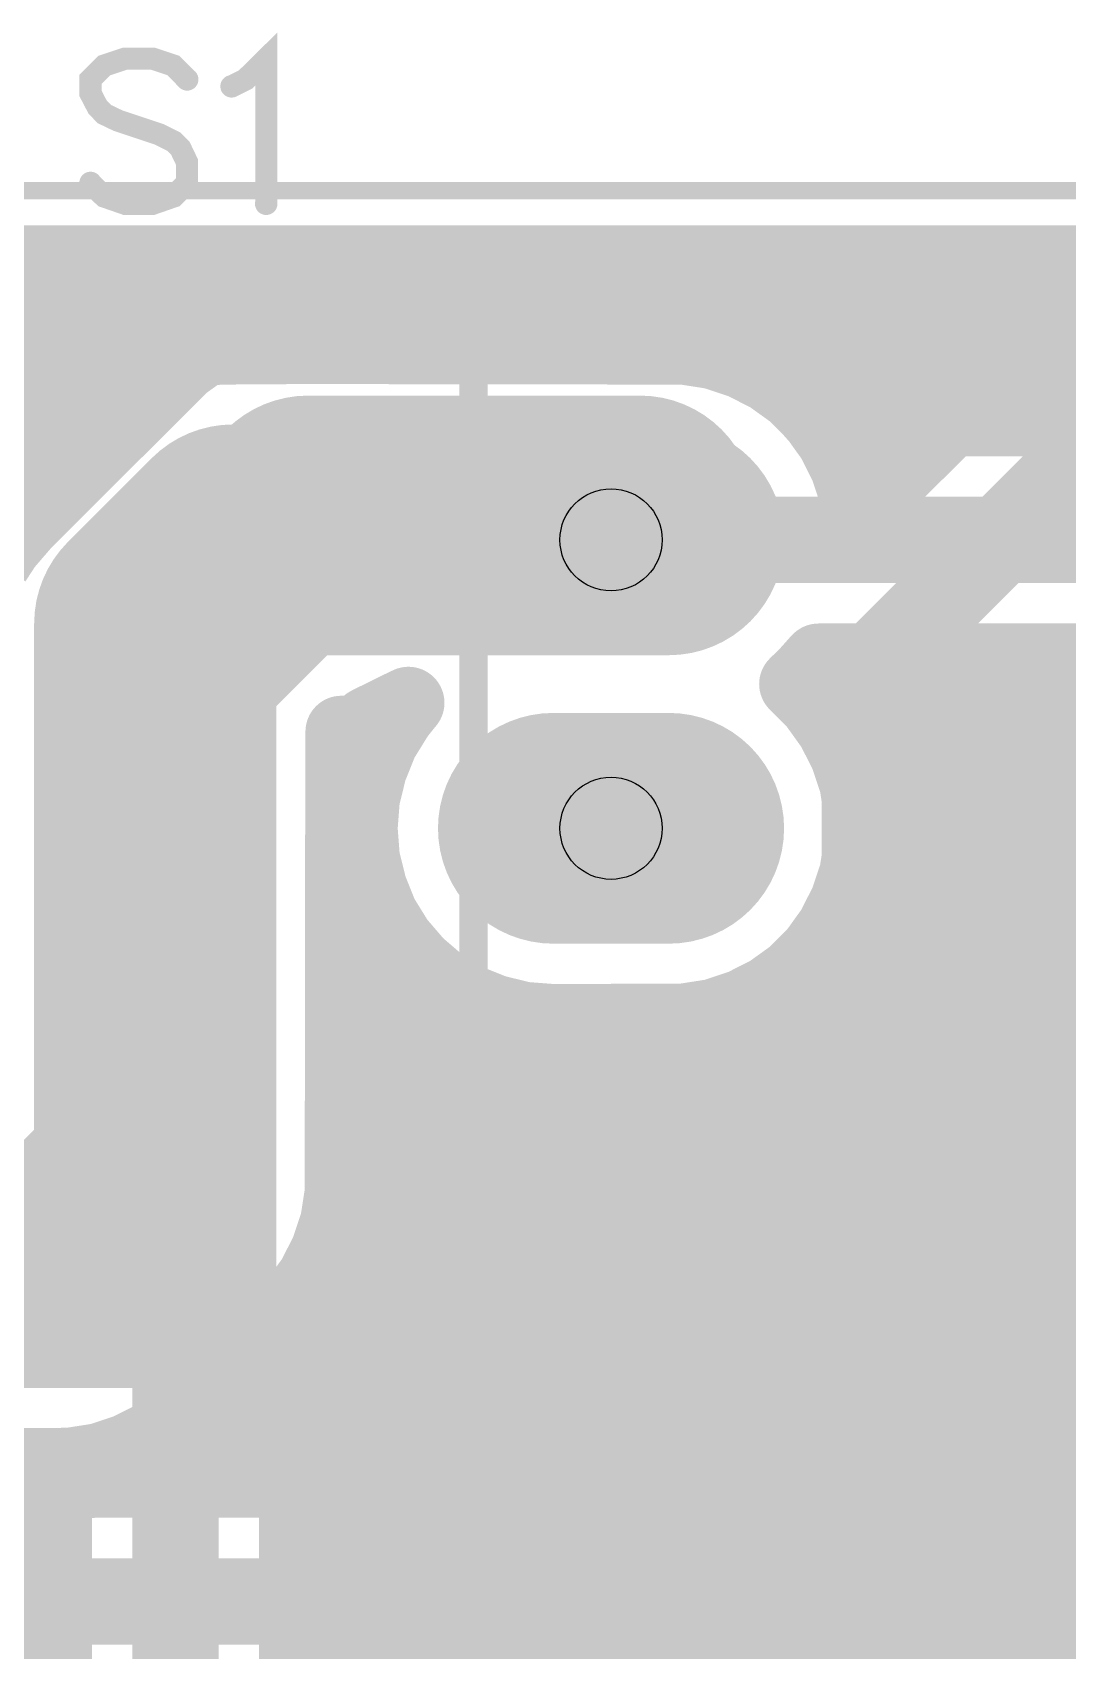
# Model space of a CAD drawing. Extents: x -0.06 to 2.31, y -0.06 to 2.06.
# Drawn here: x 0.378 to 0.737, y 1.502 to 2.063 of the extents above; entities that cross this region are included whole.
import ezdxf

# ---------------------------------------------------------------- set-up
doc = ezdxf.new("R2010")
doc.units = 0
for name, color, linetype in [('Board_Outline', 13, 'CONTINUOUS'), ('Bottom', 6, 'CONTINUOUS'), ('Drill_Bottom', 8, 'CONTINUOUS'), ('Drill_Top', 7, 'CONTINUOUS'), ('Top', 5, 'CONTINUOUS'), ('Top_Silk', 2, 'CONTINUOUS')]:
    doc.layers.add(name, color=color, linetype=linetype)

msp = doc.modelspace()

# ---------------------------------------------------------------- linework, layer by layer
at = {"layer": 'Board_Outline', "linetype": 'CONTINUOUS', "const_width": 0.006}
msp.add_lwpolyline([(0, 1.838), (0.086, 1.838), (0.086, 2.008), (2.004, 2.008), (2.004, 1.844), (2.253, 1.844), (2.25, 0.601), (2.253, 0.25), (2, 0.25), (2, 0), (0.426, 0), (0.43, 0.908), (0, 0.908), (0, 1.838)], dxfattribs=at)
at = {"layer": 'Bottom', "linetype": 'CONTINUOUS'}
for points, const_width in [([(1.981, 1.9835), (0.106, 1.9835)], 0.025), ([(0.739, 1.9706), (0.7443, 1.9744)], 0.025), ([(0.7443, 1.9744), (0.7501, 1.9773)], 0.025), ([(0.6648, 1.8965), (0.739, 1.9706)], 0.025), ([(0.1084, 1.9586), (0.7245, 1.9586)], 0.025), ([(0.4226, 1.9484), (0.4325, 1.9517)], 0.025), ([(0.4325, 1.9517), (0.4428, 1.9533)], 0.025), ([(0.4428, 1.9533), (0.473, 1.9535)], 0.025), ([(0.473, 1.9535), (0.6042, 1.9533)], 0.025), ([(0.6042, 1.9533), (0.6145, 1.9517)], 0.025), ([(0.6145, 1.9517), (0.6244, 1.9484)], 0.025), ([(0.4133, 1.9437), (0.4226, 1.9484)], 0.025), ([(0.6244, 1.9484), (0.6337, 1.9437)], 0.025), ([(0.4048, 1.9376), (0.4133, 1.9437)], 0.025), ([(0.6337, 1.9437), (0.6422, 1.9376)], 0.025), ([(0.667, 1.84), (0.766, 1.939)], 0.03), ([(0.372, 1.905), (0.4048, 1.9376)], 0.025), ([(0.6422, 1.9376), (0.6496, 1.9302)], 0.025), ([(0.368, 1.9338), (0.3983, 1.9338)], 0.025), ([(0.6488, 1.9338), (0.6996, 1.9338)], 0.025), ([(0.6496, 1.9302), (0.6557, 1.9217)], 0.025), ([(0.6557, 1.9217), (0.6604, 1.9124)], 0.025), ([(0.419, 1.858), (0.448, 1.887)], 0.08), ([(0.448, 1.887), (0.579, 1.887)], 0.08), ([(0.6604, 1.9124), (0.6637, 1.9025)], 0.025), ([(0.6643, 1.9089), (0.6747, 1.9089)], 0.025), ([(0.3655, 1.8975), (0.372, 1.905)], 0.025), ([(0.6637, 1.9025), (0.6648, 1.8965)], 0.025), ([(0.419, 1.666), (0.419, 1.858)], 0.08), ([(0.801, 1.881), (0.711, 1.791)], 0.03), ([(0.667, 1.598), (0.667, 1.84)], 0.03), ([(0.4855, 1.8205), (0.4853, 1.6608)], 0.025), ([(0.5016, 1.8205), (0.4855, 1.8205)], 0.025), ([(0.4958, 1.8075), (0.4997, 1.8172)], 0.025), ([(0.4997, 1.8172), (0.5016, 1.8205)], 0.025), ([(0.4933, 1.7974), (0.4958, 1.8075)], 0.025), ([(0.4925, 1.787), (0.4933, 1.7974)], 0.025), ([(0.711, 1.791), (0.711, 0.754)], 0.03), ([(0.4933, 1.7766), (0.4925, 1.787)], 0.025), ([(0.4958, 1.7665), (0.4933, 1.7766)], 0.025), ([(0.4997, 1.7568), (0.4958, 1.7665)], 0.025), ([(0.488, 1.7597), (0.4958, 1.7597)], 0.025), ([(0.5052, 1.7479), (0.4997, 1.7568)], 0.025), ([(0.512, 1.74), (0.5052, 1.7479)], 0.025), ([(0.5199, 1.7332), (0.512, 1.74)], 0.025), ([(0.488, 1.7348), (0.5153, 1.7348)], 0.025), ([(0.5288, 1.7277), (0.5199, 1.7332)], 0.025), ([(0.5385, 1.7238), (0.5288, 1.7277)], 0.025), ([(0.5486, 1.7213), (0.5385, 1.7238)], 0.025), ([(0.559, 1.7205), (0.5486, 1.7213)], 0.025), ([(0.6145, 1.7223), (0.6042, 1.7207)], 0.025), ([(0.6255, 1.726), (0.6145, 1.7223)], 0.025), ([(0.6255, 1.6152), (0.6255, 1.726)], 0.025), ([(0.6042, 1.7207), (0.559, 1.7205)], 0.025), ([(0.488, 1.7099), (0.623, 1.7099)], 0.025), ([(0.386, 1.633), (0.419, 1.666)], 0.08), ([(0.488, 1.6851), (0.623, 1.6851)], 0.025), ([(0.209, 1.633), (0.386, 1.633)], 0.08), ([(0.4853, 1.6608), (0.4837, 1.6505)], 0.025), ([(0.4877, 1.6602), (0.623, 1.6602)], 0.025), ([(0.4837, 1.6505), (0.4804, 1.6406)], 0.025), ([(0.4804, 1.6406), (0.4757, 1.6313)], 0.025), ([(0.4757, 1.6313), (0.4696, 1.6228)], 0.025), ([(0.4805, 1.6353), (0.623, 1.6353)], 0.025), ([(0.4696, 1.6228), (0.4483, 1.6013)], 0.025), ([(0.5708, 1.5605), (0.6255, 1.6152)], 0.025), ([(0.46, 1.6105), (0.6183, 1.6105)], 0.025), ([(0.4483, 1.6013), (0.4292, 1.5824)], 0.025), ([(0.588, 1.519), (0.667, 1.598)], 0.03), ([(0.4292, 1.5824), (0.4207, 1.5763)], 0.025), ([(0.4351, 1.5856), (0.5934, 1.5856)], 0.025), ([(0.4207, 1.5763), (0.4114, 1.5716)], 0.025), ([(0.4114, 1.5716), (0.4015, 1.5683)], 0.025), ([(0.3912, 1.5667), (0.361, 1.5665)], 0.025), ([(0.4015, 1.5683), (0.3912, 1.5667)], 0.025), ([(0.2526, 1.5607), (0.5686, 1.5607)], 0.025), ([(0.3447, 1.5604), (0.4105, 1.5605)], 0.025), ([(0.4105, 1.5605), (0.5708, 1.5605)], 0.025), ([(0.6695, 1.5418), (0.615, 1.4874)], 0.025), ([(0.6695, 1.1206), (0.6695, 1.5418)], 0.025), ([(0.348, 1.519), (0.588, 1.519)], 0.03), ([(0.6411, 1.511), (0.667, 1.511)], 0.025)]:
    msp.add_lwpolyline(points, dxfattribs=dict(at, const_width=const_width))
for points, const_width in [([(0.7381, 1.9744, 1), (0.7506, 1.9744, 1), (0.7381, 1.9744, 1)], 0.0125), ([(0.7381, 1.9744, 1), (0.7506, 1.9744, 1), (0.7381, 1.9744, 1)], 0.0125), ([(0.7328, 1.9706, 1), (0.7453, 1.9706, 1), (0.7328, 1.9706, 1)], 0.0125), ([(0.7328, 1.9706, 1), (0.7453, 1.9706, 1), (0.7328, 1.9706, 1)], 0.0125), ([(0.4262, 1.9517, 1), (0.4387, 1.9517, 1), (0.4262, 1.9517, 1)], 0.0125), ([(0.4262, 1.9517, 1), (0.4387, 1.9517, 1), (0.4262, 1.9517, 1)], 0.0125), ([(0.4365, 1.9533, 1), (0.449, 1.9533, 1), (0.4365, 1.9533, 1)], 0.0125), ([(0.4365, 1.9533, 1), (0.449, 1.9533, 1), (0.4365, 1.9533, 1)], 0.0125), ([(0.4668, 1.9535, 1), (0.4793, 1.9535, 1), (0.4668, 1.9535, 1)], 0.0125), ([(0.4668, 1.9535, 1), (0.4793, 1.9535, 1), (0.4668, 1.9535, 1)], 0.0125), ([(0.598, 1.9533, 1), (0.6105, 1.9533, 1), (0.598, 1.9533, 1)], 0.0125), ([(0.598, 1.9533, 1), (0.6105, 1.9533, 1), (0.598, 1.9533, 1)], 0.0125), ([(0.6083, 1.9517, 1), (0.6208, 1.9517, 1), (0.6083, 1.9517, 1)], 0.0125), ([(0.6083, 1.9517, 1), (0.6208, 1.9517, 1), (0.6083, 1.9517, 1)], 0.0125), ([(0.4163, 1.9484, 1), (0.4288, 1.9484, 1), (0.4163, 1.9484, 1)], 0.0125), ([(0.4163, 1.9484, 1), (0.4288, 1.9484, 1), (0.4163, 1.9484, 1)], 0.0125), ([(0.6182, 1.9484, 1), (0.6307, 1.9484, 1), (0.6182, 1.9484, 1)], 0.0125), ([(0.6182, 1.9484, 1), (0.6307, 1.9484, 1), (0.6182, 1.9484, 1)], 0.0125), ([(0.407, 1.9437, 1), (0.4195, 1.9437, 1), (0.407, 1.9437, 1)], 0.0125), ([(0.407, 1.9437, 1), (0.4195, 1.9437, 1), (0.407, 1.9437, 1)], 0.0125), ([(0.6275, 1.9437, 1), (0.64, 1.9437, 1), (0.6275, 1.9437, 1)], 0.0125), ([(0.6275, 1.9437, 1), (0.64, 1.9437, 1), (0.6275, 1.9437, 1)], 0.0125), ([(0.3986, 1.9376, 1), (0.4111, 1.9376, 1), (0.3986, 1.9376, 1)], 0.0125), ([(0.3986, 1.9376, 1), (0.4111, 1.9376, 1), (0.3986, 1.9376, 1)], 0.0125), ([(0.6359, 1.9376, 1), (0.6484, 1.9376, 1), (0.6359, 1.9376, 1)], 0.0125), ([(0.6359, 1.9376, 1), (0.6484, 1.9376, 1), (0.6359, 1.9376, 1)], 0.0125), ([(0.6433, 1.9302, 1), (0.6558, 1.9302, 1), (0.6433, 1.9302, 1)], 0.0125), ([(0.6433, 1.9302, 1), (0.6558, 1.9302, 1), (0.6433, 1.9302, 1)], 0.0125), ([(0.6495, 1.9217, 1), (0.662, 1.9217, 1), (0.6495, 1.9217, 1)], 0.0125), ([(0.6495, 1.9217, 1), (0.662, 1.9217, 1), (0.6495, 1.9217, 1)], 0.0125), ([(0.428, 1.887, 1), (0.468, 1.887, 1), (0.428, 1.887, 1)], 0.04), ([(0.428, 1.887, 1), (0.468, 1.887, 1), (0.428, 1.887, 1)], 0.04), ([(0.579, 1.887, 1), (0.539, 1.887, 1), (0.579, 1.887, 1)], 0.04), ([(0.559, 1.887, 1), (0.599, 1.887, 1), (0.559, 1.887, 1)], 0.04), ([(0.619, 1.887, 1), (0.579, 1.887, 1), (0.619, 1.887, 1)], 0.04), ([(0.6542, 1.9124, 1), (0.6667, 1.9124, 1), (0.6542, 1.9124, 1)], 0.0125), ([(0.6542, 1.9124, 1), (0.6667, 1.9124, 1), (0.6542, 1.9124, 1)], 0.0125), ([(0.3657, 1.905, 1), (0.3782, 1.905, 1), (0.3657, 1.905, 1)], 0.0125), ([(0.3657, 1.905, 1), (0.3782, 1.905, 1), (0.3657, 1.905, 1)], 0.0125), ([(0.6574, 1.9025, 1), (0.6699, 1.9025, 1), (0.6574, 1.9025, 1)], 0.0125), ([(0.6574, 1.9025, 1), (0.6699, 1.9025, 1), (0.6574, 1.9025, 1)], 0.0125), ([(0.6585, 1.8965, 1), (0.671, 1.8965, 1), (0.6585, 1.8965, 1)], 0.0125), ([(0.6585, 1.8965, 1), (0.671, 1.8965, 1), (0.6585, 1.8965, 1)], 0.0125), ([(0.399, 1.858, 1), (0.439, 1.858, 1), (0.399, 1.858, 1)], 0.04), ([(0.399, 1.858, 1), (0.439, 1.858, 1), (0.399, 1.858, 1)], 0.04), ([(0.6595, 1.84, 1), (0.6745, 1.84, 1), (0.6595, 1.84, 1)], 0.015), ([(0.6595, 1.84, 1), (0.6745, 1.84, 1), (0.6595, 1.84, 1)], 0.015), ([(0.4793, 1.8205, 1), (0.4917, 1.8205, 1), (0.4793, 1.8205, 1)], 0.0125), ([(0.4793, 1.8205, 1), (0.4917, 1.8205, 1), (0.4793, 1.8205, 1)], 0.0125), ([(0.4935, 1.8172, 1), (0.506, 1.8172, 1), (0.4935, 1.8172, 1)], 0.0125), ([(0.4935, 1.8172, 1), (0.506, 1.8172, 1), (0.4935, 1.8172, 1)], 0.0125), ([(0.4954, 1.8205, 1), (0.5079, 1.8205, 1), (0.4954, 1.8205, 1)], 0.0125), ([(0.4954, 1.8205, 1), (0.5079, 1.8205, 1), (0.4954, 1.8205, 1)], 0.0125), ([(0.579, 1.787, 1), (0.539, 1.787, 1), (0.579, 1.787, 1)], 0.04), ([(0.619, 1.787, 1), (0.579, 1.787, 1), (0.619, 1.787, 1)], 0.04), ([(0.4895, 1.8075, 1), (0.502, 1.8075, 1), (0.4895, 1.8075, 1)], 0.0125), ([(0.4895, 1.8075, 1), (0.502, 1.8075, 1), (0.4895, 1.8075, 1)], 0.0125), ([(0.4871, 1.7974, 1), (0.4996, 1.7974, 1), (0.4871, 1.7974, 1)], 0.0125), ([(0.4871, 1.7974, 1), (0.4996, 1.7974, 1), (0.4871, 1.7974, 1)], 0.0125), ([(0.7035, 1.791, 1), (0.7185, 1.791, 1), (0.7035, 1.791, 1)], 0.015), ([(0.7035, 1.791, 1), (0.7185, 1.791, 1), (0.7035, 1.791, 1)], 0.015), ([(0.4863, 1.787, 1), (0.4988, 1.787, 1), (0.4863, 1.787, 1)], 0.0125), ([(0.4863, 1.787, 1), (0.4988, 1.787, 1), (0.4863, 1.787, 1)], 0.0125), ([(0.4871, 1.7766, 1), (0.4996, 1.7766, 1), (0.4871, 1.7766, 1)], 0.0125), ([(0.4871, 1.7766, 1), (0.4996, 1.7766, 1), (0.4871, 1.7766, 1)], 0.0125), ([(0.4895, 1.7665, 1), (0.502, 1.7665, 1), (0.4895, 1.7665, 1)], 0.0125), ([(0.4895, 1.7665, 1), (0.502, 1.7665, 1), (0.4895, 1.7665, 1)], 0.0125), ([(0.4935, 1.7568, 1), (0.506, 1.7568, 1), (0.4935, 1.7568, 1)], 0.0125), ([(0.4935, 1.7568, 1), (0.506, 1.7568, 1), (0.4935, 1.7568, 1)], 0.0125), ([(0.499, 1.7479, 1), (0.5115, 1.7479, 1), (0.499, 1.7479, 1)], 0.0125), ([(0.499, 1.7479, 1), (0.5115, 1.7479, 1), (0.499, 1.7479, 1)], 0.0125), ([(0.5057, 1.74, 1), (0.5182, 1.74, 1), (0.5057, 1.74, 1)], 0.0125), ([(0.5057, 1.74, 1), (0.5182, 1.74, 1), (0.5057, 1.74, 1)], 0.0125), ([(0.5137, 1.7332, 1), (0.5262, 1.7332, 1), (0.5137, 1.7332, 1)], 0.0125), ([(0.5137, 1.7332, 1), (0.5262, 1.7332, 1), (0.5137, 1.7332, 1)], 0.0125), ([(0.5226, 1.7277, 1), (0.5351, 1.7277, 1), (0.5226, 1.7277, 1)], 0.0125), ([(0.5226, 1.7277, 1), (0.5351, 1.7277, 1), (0.5226, 1.7277, 1)], 0.0125), ([(0.5322, 1.7238, 1), (0.5447, 1.7238, 1), (0.5322, 1.7238, 1)], 0.0125), ([(0.5322, 1.7238, 1), (0.5447, 1.7238, 1), (0.5322, 1.7238, 1)], 0.0125), ([(0.5423, 1.7213, 1), (0.5548, 1.7213, 1), (0.5423, 1.7213, 1)], 0.0125), ([(0.5423, 1.7213, 1), (0.5548, 1.7213, 1), (0.5423, 1.7213, 1)], 0.0125), ([(0.6083, 1.7223, 1), (0.6208, 1.7223, 1), (0.6083, 1.7223, 1)], 0.0125), ([(0.6083, 1.7223, 1), (0.6208, 1.7223, 1), (0.6083, 1.7223, 1)], 0.0125), ([(0.6193, 1.726, 1), (0.6318, 1.726, 1), (0.6193, 1.726, 1)], 0.0125), ([(0.6193, 1.726, 1), (0.6318, 1.726, 1), (0.6193, 1.726, 1)], 0.0125), ([(0.5527, 1.7205, 1), (0.5652, 1.7205, 1), (0.5527, 1.7205, 1)], 0.0125), ([(0.5527, 1.7205, 1), (0.5652, 1.7205, 1), (0.5527, 1.7205, 1)], 0.0125), ([(0.598, 1.7207, 1), (0.6105, 1.7207, 1), (0.598, 1.7207, 1)], 0.0125), ([(0.598, 1.7207, 1), (0.6105, 1.7207, 1), (0.598, 1.7207, 1)], 0.0125), ([(0.399, 1.666, 1), (0.439, 1.666, 1), (0.399, 1.666, 1)], 0.04), ([(0.399, 1.666, 1), (0.439, 1.666, 1), (0.399, 1.666, 1)], 0.04), ([(0.366, 1.633, 1), (0.406, 1.633, 1), (0.366, 1.633, 1)], 0.04), ([(0.366, 1.633, 1), (0.406, 1.633, 1), (0.366, 1.633, 1)], 0.04), ([(0.479, 1.6608, 1), (0.4915, 1.6608, 1), (0.479, 1.6608, 1)], 0.0125), ([(0.479, 1.6608, 1), (0.4915, 1.6608, 1), (0.479, 1.6608, 1)], 0.0125), ([(0.4774, 1.6505, 1), (0.4899, 1.6505, 1), (0.4774, 1.6505, 1)], 0.0125), ([(0.4774, 1.6505, 1), (0.4899, 1.6505, 1), (0.4774, 1.6505, 1)], 0.0125), ([(0.4742, 1.6406, 1), (0.4867, 1.6406, 1), (0.4742, 1.6406, 1)], 0.0125), ([(0.4742, 1.6406, 1), (0.4867, 1.6406, 1), (0.4742, 1.6406, 1)], 0.0125), ([(0.4695, 1.6313, 1), (0.482, 1.6313, 1), (0.4695, 1.6313, 1)], 0.0125), ([(0.4695, 1.6313, 1), (0.482, 1.6313, 1), (0.4695, 1.6313, 1)], 0.0125), ([(0.4633, 1.6228, 1), (0.4758, 1.6228, 1), (0.4633, 1.6228, 1)], 0.0125), ([(0.4633, 1.6228, 1), (0.4758, 1.6228, 1), (0.4633, 1.6228, 1)], 0.0125), ([(0.6193, 1.6152, 1), (0.6318, 1.6152, 1), (0.6193, 1.6152, 1)], 0.0125), ([(0.6193, 1.6152, 1), (0.6318, 1.6152, 1), (0.6193, 1.6152, 1)], 0.0125), ([(0.4421, 1.6013, 1), (0.4546, 1.6013, 1), (0.4421, 1.6013, 1)], 0.0125), ([(0.4421, 1.6013, 1), (0.4546, 1.6013, 1), (0.4421, 1.6013, 1)], 0.0125), ([(0.6595, 1.598, 1), (0.6745, 1.598, 1), (0.6595, 1.598, 1)], 0.015), ([(0.6595, 1.598, 1), (0.6745, 1.598, 1), (0.6595, 1.598, 1)], 0.015), ([(0.4229, 1.5824, 1), (0.4354, 1.5824, 1), (0.4229, 1.5824, 1)], 0.0125), ([(0.4229, 1.5824, 1), (0.4354, 1.5824, 1), (0.4229, 1.5824, 1)], 0.0125), ([(0.4145, 1.5763, 1), (0.427, 1.5763, 1), (0.4145, 1.5763, 1)], 0.0125), ([(0.4145, 1.5763, 1), (0.427, 1.5763, 1), (0.4145, 1.5763, 1)], 0.0125), ([(0.4052, 1.5716, 1), (0.4177, 1.5716, 1), (0.4052, 1.5716, 1)], 0.0125), ([(0.4052, 1.5716, 1), (0.4177, 1.5716, 1), (0.4052, 1.5716, 1)], 0.0125), ([(0.385, 1.5667, 1), (0.3975, 1.5667, 1), (0.385, 1.5667, 1)], 0.0125), ([(0.385, 1.5667, 1), (0.3975, 1.5667, 1), (0.385, 1.5667, 1)], 0.0125), ([(0.3953, 1.5683, 1), (0.4078, 1.5683, 1), (0.3953, 1.5683, 1)], 0.0125), ([(0.3953, 1.5683, 1), (0.4078, 1.5683, 1), (0.3953, 1.5683, 1)], 0.0125), ([(0.4043, 1.5605, 1), (0.4168, 1.5605, 1), (0.4043, 1.5605, 1)], 0.0125), ([(0.4043, 1.5605, 1), (0.4168, 1.5605, 1), (0.4043, 1.5605, 1)], 0.0125), ([(0.5646, 1.5605, 1), (0.5771, 1.5605, 1), (0.5646, 1.5605, 1)], 0.0125), ([(0.5646, 1.5605, 1), (0.5771, 1.5605, 1), (0.5646, 1.5605, 1)], 0.0125), ([(0.6632, 1.5418, 1), (0.6757, 1.5418, 1), (0.6632, 1.5418, 1)], 0.0125), ([(0.6632, 1.5418, 1), (0.6757, 1.5418, 1), (0.6632, 1.5418, 1)], 0.0125), ([(0.5805, 1.519, 1), (0.5955, 1.519, 1), (0.5805, 1.519, 1)], 0.015), ([(0.5805, 1.519, 1), (0.5955, 1.519, 1), (0.5805, 1.519, 1)], 0.015)]:
    msp.add_lwpolyline(points, format="xyb", dxfattribs=dict(at, const_width=const_width))
at = {"layer": 'Bottom'}
for points in [[(0.559, 1.927), (0.599, 1.927), (0.559, 1.847), (0.599, 1.847)], [(0.559, 1.827), (0.599, 1.827), (0.559, 1.747), (0.599, 1.747)]]:
    msp.add_solid(points, dxfattribs=at)
at = {"layer": 'Drill_Bottom'}
for centre in [(0.579, 1.887), (0.579, 1.787)]:
    msp.add_circle(centre, 0.0177, dxfattribs=at)
at = {"layer": 'Drill_Top'}
for centre in [(0.579, 1.887), (0.579, 1.787)]:
    msp.add_circle(centre, 0.0177, dxfattribs=at)
at = {"layer": 'Top', "linetype": 'CONTINUOUS'}
for points, const_width in [([(1.981, 1.9835), (0.1064, 1.9834)], 0.025), ([(0.4585, 1.9617), (0.4688, 1.9633)], 0.025), ([(0.4688, 1.9633), (0.499, 1.9635)], 0.025), ([(0.499, 1.9635), (0.5942, 1.9633)], 0.025), ([(0.5942, 1.9633), (0.6045, 1.9617)], 0.025), ([(0.1088, 1.9586), (0.4465, 1.9586)], 0.025), ([(0.4393, 1.9537), (0.4486, 1.9584)], 0.025), ([(0.4486, 1.9584), (0.4585, 1.9617)], 0.025), ([(0.6045, 1.9617), (0.6144, 1.9584)], 0.025), ([(0.6144, 1.9584), (0.6237, 1.9537)], 0.025), ([(0.6164, 1.9586), (1.9786, 1.9586)], 0.025), ([(0.4308, 1.9476), (0.4393, 1.9537)], 0.025), ([(0.6237, 1.9537), (0.6322, 1.9476)], 0.025), ([(0.376, 1.893), (0.4308, 1.9476)], 0.025), ([(0.6322, 1.9476), (0.6396, 1.9402)], 0.025), ([(0.6396, 1.9402), (0.646, 1.934)], 0.025), ([(0.368, 1.9338), (0.4142, 1.9338)], 0.025), ([(0.646, 1.934), (0.6509, 1.9285)], 0.025), ([(0.6488, 1.9338), (1.9787, 1.9338)], 0.025), ([(0.6509, 1.9285), (0.8153, 1.9284)], 0.025), ([(0.423, 1.846), (0.474, 1.897)], 0.08), ([(0.474, 1.897), (0.589, 1.897)], 0.08), ([(0.589, 1.897), (0.579, 1.887)], 0.08), ([(0.368, 1.9089), (0.3894, 1.9089)], 0.025), ([(0.3692, 1.8851), (0.376, 1.893)], 0.025), ([(0.579, 1.887), (0.812, 1.887)], 0.03), ([(0.3655, 1.8794), (0.3692, 1.8851)], 0.025), ([(0.423, 1.633), (0.423, 1.846)], 0.08), ([(0.6509, 1.8455), (0.646, 1.84)], 0.025), ([(0.7935, 1.8455), (0.6509, 1.8455)], 0.025), ([(0.646, 1.84), (0.6428, 1.837)], 0.025), ([(0.6428, 1.837), (0.6496, 1.8302)], 0.025), ([(0.6483, 1.8343), (0.7809, 1.8343)], 0.025), ([(0.5087, 1.8305), (0.4945, 1.8235)], 0.025), ([(0.5052, 1.8261), (0.5087, 1.8305)], 0.025), ([(0.6496, 1.8302), (0.6557, 1.8217)], 0.025), ([(0.4945, 1.8235), (0.4895, 1.8185)], 0.025), ([(0.4997, 1.8172), (0.5052, 1.8261)], 0.025), ([(0.4895, 1.8185), (0.4893, 1.6278)], 0.025), ([(0.4958, 1.8075), (0.4997, 1.8172)], 0.025), ([(0.6557, 1.8217), (0.6604, 1.8124)], 0.025), ([(0.6604, 1.8124), (0.6637, 1.8025)], 0.025), ([(0.4933, 1.7974), (0.4958, 1.8075)], 0.025), ([(0.6641, 1.8094), (0.7688, 1.8094)], 0.025), ([(0.6637, 1.8025), (0.6653, 1.7922)], 0.025), ([(0.4925, 1.787), (0.4933, 1.7974)], 0.025), ([(0.6653, 1.7922), (0.6653, 1.7818)], 0.025), ([(0.4933, 1.7766), (0.4925, 1.787)], 0.025), ([(0.6679, 1.7845), (0.7661, 1.7845)], 0.025), ([(0.6653, 1.7818), (0.6637, 1.7715)], 0.025), ([(0.4958, 1.7665), (0.4933, 1.7766)], 0.025), ([(0.6637, 1.7715), (0.6604, 1.7616)], 0.025), ([(0.4997, 1.7568), (0.4958, 1.7665)], 0.025), ([(0.6604, 1.7616), (0.6557, 1.7523)], 0.025), ([(0.5052, 1.7479), (0.4997, 1.7568)], 0.025), ([(0.6621, 1.7597), (0.7718, 1.7597)], 0.025), ([(0.6557, 1.7523), (0.6496, 1.7438)], 0.025), ([(0.512, 1.74), (0.5052, 1.7479)], 0.025), ([(0.6496, 1.7438), (0.6422, 1.7364)], 0.025), ([(0.5199, 1.7332), (0.512, 1.74)], 0.025), ([(0.492, 1.7348), (0.5153, 1.7348)], 0.025), ([(0.5288, 1.7277), (0.5199, 1.7332)], 0.025), ([(0.6422, 1.7364), (0.6337, 1.7303)], 0.025), ([(0.6427, 1.7348), (0.7885, 1.7348)], 0.025), ([(0.5385, 1.7238), (0.5288, 1.7277)], 0.025), ([(0.6337, 1.7303), (0.6244, 1.7256)], 0.025), ([(0.5486, 1.7213), (0.5385, 1.7238)], 0.025), ([(0.559, 1.7205), (0.5486, 1.7213)], 0.025), ([(0.6145, 1.7223), (0.6042, 1.7207)], 0.025), ([(0.6244, 1.7256), (0.6145, 1.7223)], 0.025), ([(0.6042, 1.7207), (0.559, 1.7205)], 0.025), ([(0.492, 1.7099), (0.7783, 1.7099)], 0.025), ([(0.492, 1.6851), (0.777, 1.6851)], 0.025), ([(0.209, 1.633), (0.423, 1.633)], 0.08), ([(0.492, 1.6602), (0.777, 1.6602)], 0.025), ([(0.209, 1.633), (0.428, 1.633)], 0.03), ([(0.428, 1.633), (0.428, 1.091)], 0.03), ([(0.492, 1.6353), (0.7806, 1.6353)], 0.025), ([(0.4893, 1.6278), (0.4877, 1.6175)], 0.025), ([(0.4877, 1.6175), (0.4844, 1.6076)], 0.025), ([(0.4881, 1.6105), (0.796, 1.6105)], 0.025), ([(0.4844, 1.6076), (0.4797, 1.5983)], 0.025), ([(0.4797, 1.5983), (0.4736, 1.5898)], 0.025), ([(0.4736, 1.5898), (0.4698, 1.5857)], 0.025), ([(0.4698, 1.5857), (0.4695, 1.5705)], 0.025), ([(0.4721, 1.5856), (1.705, 1.5856)], 0.025), ([(0.4695, 1.5705), (0.4695, 1.1081)], 0.025), ([(0.3865, 1.5665), (0.2565, 1.5665)], 0.025), ([(0.3865, 1.191), (0.3865, 1.5665)], 0.025), ([(0.2526, 1.5607), (0.384, 1.5607)], 0.025), ([(0.472, 1.5607), (1.2948, 1.5607)], 0.025), ([(0.0217, 1.5359), (0.384, 1.5359)], 0.025), ([(0.472, 1.5359), (1.2667, 1.5359)], 0.025), ([(0.0217, 1.511), (0.384, 1.511)], 0.025), ([(0.472, 1.511), (1.2573, 1.511)], 0.025)]:
    msp.add_lwpolyline(points, dxfattribs=dict(at, const_width=const_width))
for points, const_width in [([(0.4625, 1.9633, 1), (0.475, 1.9633, 1), (0.4625, 1.9633, 1)], 0.0125), ([(0.4625, 1.9633, 1), (0.475, 1.9633, 1), (0.4625, 1.9633, 1)], 0.0125), ([(0.4927, 1.9635, 1), (0.5052, 1.9635, 1), (0.4927, 1.9635, 1)], 0.0125), ([(0.4927, 1.9635, 1), (0.5052, 1.9635, 1), (0.4927, 1.9635, 1)], 0.0125), ([(0.588, 1.9633, 1), (0.6005, 1.9633, 1), (0.588, 1.9633, 1)], 0.0125), ([(0.588, 1.9633, 1), (0.6005, 1.9633, 1), (0.588, 1.9633, 1)], 0.0125), ([(0.4423, 1.9584, 1), (0.4548, 1.9584, 1), (0.4423, 1.9584, 1)], 0.0125), ([(0.4423, 1.9584, 1), (0.4548, 1.9584, 1), (0.4423, 1.9584, 1)], 0.0125), ([(0.4522, 1.9617, 1), (0.4647, 1.9617, 1), (0.4522, 1.9617, 1)], 0.0125), ([(0.4522, 1.9617, 1), (0.4647, 1.9617, 1), (0.4522, 1.9617, 1)], 0.0125), ([(0.5983, 1.9617, 1), (0.6108, 1.9617, 1), (0.5983, 1.9617, 1)], 0.0125), ([(0.5983, 1.9617, 1), (0.6108, 1.9617, 1), (0.5983, 1.9617, 1)], 0.0125), ([(0.6082, 1.9584, 1), (0.6207, 1.9584, 1), (0.6082, 1.9584, 1)], 0.0125), ([(0.6082, 1.9584, 1), (0.6207, 1.9584, 1), (0.6082, 1.9584, 1)], 0.0125), ([(0.433, 1.9537, 1), (0.4455, 1.9537, 1), (0.433, 1.9537, 1)], 0.0125), ([(0.433, 1.9537, 1), (0.4455, 1.9537, 1), (0.433, 1.9537, 1)], 0.0125), ([(0.6175, 1.9537, 1), (0.63, 1.9537, 1), (0.6175, 1.9537, 1)], 0.0125), ([(0.6175, 1.9537, 1), (0.63, 1.9537, 1), (0.6175, 1.9537, 1)], 0.0125), ([(0.4246, 1.9476, 1), (0.4371, 1.9476, 1), (0.4246, 1.9476, 1)], 0.0125), ([(0.4246, 1.9476, 1), (0.4371, 1.9476, 1), (0.4246, 1.9476, 1)], 0.0125), ([(0.6259, 1.9476, 1), (0.6384, 1.9476, 1), (0.6259, 1.9476, 1)], 0.0125), ([(0.6259, 1.9476, 1), (0.6384, 1.9476, 1), (0.6259, 1.9476, 1)], 0.0125), ([(0.6333, 1.9402, 1), (0.6458, 1.9402, 1), (0.6333, 1.9402, 1)], 0.0125), ([(0.6333, 1.9402, 1), (0.6458, 1.9402, 1), (0.6333, 1.9402, 1)], 0.0125), ([(0.6398, 1.934, 1), (0.6523, 1.934, 1), (0.6398, 1.934, 1)], 0.0125), ([(0.6398, 1.934, 1), (0.6523, 1.934, 1), (0.6398, 1.934, 1)], 0.0125), ([(0.6447, 1.9285, 1), (0.6572, 1.9285, 1), (0.6447, 1.9285, 1)], 0.0125), ([(0.6447, 1.9285, 1), (0.6572, 1.9285, 1), (0.6447, 1.9285, 1)], 0.0125), ([(0.454, 1.897, 1), (0.494, 1.897, 1), (0.454, 1.897, 1)], 0.04), ([(0.454, 1.897, 1), (0.494, 1.897, 1), (0.454, 1.897, 1)], 0.04), ([(0.569, 1.897, 1), (0.609, 1.897, 1), (0.569, 1.897, 1)], 0.04), ([(0.569, 1.897, 1), (0.609, 1.897, 1), (0.569, 1.897, 1)], 0.04), ([(0.579, 1.887, 1), (0.539, 1.887, 1), (0.579, 1.887, 1)], 0.04), ([(0.559, 1.887, 1), (0.599, 1.887, 1), (0.559, 1.887, 1)], 0.04), ([(0.619, 1.887, 1), (0.579, 1.887, 1), (0.619, 1.887, 1)], 0.04), ([(0.3697, 1.893, 1), (0.3822, 1.893, 1), (0.3697, 1.893, 1)], 0.0125), ([(0.3697, 1.893, 1), (0.3822, 1.893, 1), (0.3697, 1.893, 1)], 0.0125), ([(0.5715, 1.887, 1), (0.5865, 1.887, 1), (0.5715, 1.887, 1)], 0.015), ([(0.363, 1.8851, 1), (0.3755, 1.8851, 1), (0.363, 1.8851, 1)], 0.0125), ([(0.363, 1.8851, 1), (0.3755, 1.8851, 1), (0.363, 1.8851, 1)], 0.0125), ([(0.403, 1.846, 1), (0.443, 1.846, 1), (0.403, 1.846, 1)], 0.04), ([(0.403, 1.846, 1), (0.443, 1.846, 1), (0.403, 1.846, 1)], 0.04), ([(0.6447, 1.8455, 1), (0.6572, 1.8455, 1), (0.6447, 1.8455, 1)], 0.0125), ([(0.6447, 1.8455, 1), (0.6572, 1.8455, 1), (0.6447, 1.8455, 1)], 0.0125), ([(0.6398, 1.84, 1), (0.6523, 1.84, 1), (0.6398, 1.84, 1)], 0.0125), ([(0.6398, 1.84, 1), (0.6523, 1.84, 1), (0.6398, 1.84, 1)], 0.0125), ([(0.6366, 1.837, 1), (0.6491, 1.837, 1), (0.6366, 1.837, 1)], 0.0125), ([(0.6366, 1.837, 1), (0.6491, 1.837, 1), (0.6366, 1.837, 1)], 0.0125), ([(0.5025, 1.8305, 1), (0.515, 1.8305, 1), (0.5025, 1.8305, 1)], 0.0125), ([(0.5025, 1.8305, 1), (0.515, 1.8305, 1), (0.5025, 1.8305, 1)], 0.0125), ([(0.6433, 1.8302, 1), (0.6558, 1.8302, 1), (0.6433, 1.8302, 1)], 0.0125), ([(0.6433, 1.8302, 1), (0.6558, 1.8302, 1), (0.6433, 1.8302, 1)], 0.0125), ([(0.4883, 1.8235, 1), (0.5008, 1.8235, 1), (0.4883, 1.8235, 1)], 0.0125), ([(0.4883, 1.8235, 1), (0.5008, 1.8235, 1), (0.4883, 1.8235, 1)], 0.0125), ([(0.499, 1.8261, 1), (0.5115, 1.8261, 1), (0.499, 1.8261, 1)], 0.0125), ([(0.499, 1.8261, 1), (0.5115, 1.8261, 1), (0.499, 1.8261, 1)], 0.0125), ([(0.4832, 1.8185, 1), (0.4957, 1.8185, 1), (0.4832, 1.8185, 1)], 0.0125), ([(0.4832, 1.8185, 1), (0.4957, 1.8185, 1), (0.4832, 1.8185, 1)], 0.0125), ([(0.4935, 1.8172, 1), (0.506, 1.8172, 1), (0.4935, 1.8172, 1)], 0.0125), ([(0.4935, 1.8172, 1), (0.506, 1.8172, 1), (0.4935, 1.8172, 1)], 0.0125), ([(0.6495, 1.8217, 1), (0.662, 1.8217, 1), (0.6495, 1.8217, 1)], 0.0125), ([(0.6495, 1.8217, 1), (0.662, 1.8217, 1), (0.6495, 1.8217, 1)], 0.0125), ([(0.579, 1.787, 1), (0.539, 1.787, 1), (0.579, 1.787, 1)], 0.04), ([(0.619, 1.787, 1), (0.579, 1.787, 1), (0.619, 1.787, 1)], 0.04), ([(0.6542, 1.8124, 1), (0.6667, 1.8124, 1), (0.6542, 1.8124, 1)], 0.0125), ([(0.6542, 1.8124, 1), (0.6667, 1.8124, 1), (0.6542, 1.8124, 1)], 0.0125), ([(0.4895, 1.8075, 1), (0.502, 1.8075, 1), (0.4895, 1.8075, 1)], 0.0125), ([(0.4895, 1.8075, 1), (0.502, 1.8075, 1), (0.4895, 1.8075, 1)], 0.0125), ([(0.6574, 1.8025, 1), (0.6699, 1.8025, 1), (0.6574, 1.8025, 1)], 0.0125), ([(0.6574, 1.8025, 1), (0.6699, 1.8025, 1), (0.6574, 1.8025, 1)], 0.0125), ([(0.4871, 1.7974, 1), (0.4996, 1.7974, 1), (0.4871, 1.7974, 1)], 0.0125), ([(0.4871, 1.7974, 1), (0.4996, 1.7974, 1), (0.4871, 1.7974, 1)], 0.0125), ([(0.659, 1.7922, 1), (0.6715, 1.7922, 1), (0.659, 1.7922, 1)], 0.0125), ([(0.659, 1.7922, 1), (0.6715, 1.7922, 1), (0.659, 1.7922, 1)], 0.0125), ([(0.4862, 1.787, 1), (0.4987, 1.787, 1), (0.4862, 1.787, 1)], 0.0125), ([(0.4862, 1.787, 1), (0.4987, 1.787, 1), (0.4862, 1.787, 1)], 0.0125), ([(0.659, 1.7818, 1), (0.6715, 1.7818, 1), (0.659, 1.7818, 1)], 0.0125), ([(0.659, 1.7818, 1), (0.6715, 1.7818, 1), (0.659, 1.7818, 1)], 0.0125), ([(0.4871, 1.7766, 1), (0.4996, 1.7766, 1), (0.4871, 1.7766, 1)], 0.0125), ([(0.4871, 1.7766, 1), (0.4996, 1.7766, 1), (0.4871, 1.7766, 1)], 0.0125), ([(0.6574, 1.7715, 1), (0.6699, 1.7715, 1), (0.6574, 1.7715, 1)], 0.0125), ([(0.6574, 1.7715, 1), (0.6699, 1.7715, 1), (0.6574, 1.7715, 1)], 0.0125), ([(0.4895, 1.7665, 1), (0.502, 1.7665, 1), (0.4895, 1.7665, 1)], 0.0125), ([(0.4895, 1.7665, 1), (0.502, 1.7665, 1), (0.4895, 1.7665, 1)], 0.0125), ([(0.6542, 1.7616, 1), (0.6667, 1.7616, 1), (0.6542, 1.7616, 1)], 0.0125), ([(0.6542, 1.7616, 1), (0.6667, 1.7616, 1), (0.6542, 1.7616, 1)], 0.0125), ([(0.4935, 1.7568, 1), (0.506, 1.7568, 1), (0.4935, 1.7568, 1)], 0.0125), ([(0.4935, 1.7568, 1), (0.506, 1.7568, 1), (0.4935, 1.7568, 1)], 0.0125), ([(0.6495, 1.7523, 1), (0.662, 1.7523, 1), (0.6495, 1.7523, 1)], 0.0125), ([(0.6495, 1.7523, 1), (0.662, 1.7523, 1), (0.6495, 1.7523, 1)], 0.0125), ([(0.499, 1.7479, 1), (0.5115, 1.7479, 1), (0.499, 1.7479, 1)], 0.0125), ([(0.499, 1.7479, 1), (0.5115, 1.7479, 1), (0.499, 1.7479, 1)], 0.0125), ([(0.6433, 1.7438, 1), (0.6558, 1.7438, 1), (0.6433, 1.7438, 1)], 0.0125), ([(0.6433, 1.7438, 1), (0.6558, 1.7438, 1), (0.6433, 1.7438, 1)], 0.0125), ([(0.5057, 1.74, 1), (0.5182, 1.74, 1), (0.5057, 1.74, 1)], 0.0125), ([(0.5057, 1.74, 1), (0.5182, 1.74, 1), (0.5057, 1.74, 1)], 0.0125), ([(0.5137, 1.7332, 1), (0.5262, 1.7332, 1), (0.5137, 1.7332, 1)], 0.0125), ([(0.5137, 1.7332, 1), (0.5262, 1.7332, 1), (0.5137, 1.7332, 1)], 0.0125), ([(0.6359, 1.7364, 1), (0.6484, 1.7364, 1), (0.6359, 1.7364, 1)], 0.0125), ([(0.6359, 1.7364, 1), (0.6484, 1.7364, 1), (0.6359, 1.7364, 1)], 0.0125), ([(0.5226, 1.7277, 1), (0.5351, 1.7277, 1), (0.5226, 1.7277, 1)], 0.0125), ([(0.5226, 1.7277, 1), (0.5351, 1.7277, 1), (0.5226, 1.7277, 1)], 0.0125), ([(0.6275, 1.7303, 1), (0.64, 1.7303, 1), (0.6275, 1.7303, 1)], 0.0125), ([(0.6275, 1.7303, 1), (0.64, 1.7303, 1), (0.6275, 1.7303, 1)], 0.0125), ([(0.5322, 1.7238, 1), (0.5447, 1.7238, 1), (0.5322, 1.7238, 1)], 0.0125), ([(0.5322, 1.7238, 1), (0.5447, 1.7238, 1), (0.5322, 1.7238, 1)], 0.0125), ([(0.5423, 1.7213, 1), (0.5548, 1.7213, 1), (0.5423, 1.7213, 1)], 0.0125), ([(0.5423, 1.7213, 1), (0.5548, 1.7213, 1), (0.5423, 1.7213, 1)], 0.0125), ([(0.6083, 1.7223, 1), (0.6208, 1.7223, 1), (0.6083, 1.7223, 1)], 0.0125), ([(0.6083, 1.7223, 1), (0.6208, 1.7223, 1), (0.6083, 1.7223, 1)], 0.0125), ([(0.6182, 1.7256, 1), (0.6307, 1.7256, 1), (0.6182, 1.7256, 1)], 0.0125), ([(0.6182, 1.7256, 1), (0.6307, 1.7256, 1), (0.6182, 1.7256, 1)], 0.0125), ([(0.5528, 1.7205, 1), (0.5653, 1.7205, 1), (0.5528, 1.7205, 1)], 0.0125), ([(0.5528, 1.7205, 1), (0.5653, 1.7205, 1), (0.5528, 1.7205, 1)], 0.0125), ([(0.598, 1.7207, 1), (0.6105, 1.7207, 1), (0.598, 1.7207, 1)], 0.0125), ([(0.598, 1.7207, 1), (0.6105, 1.7207, 1), (0.598, 1.7207, 1)], 0.0125), ([(0.403, 1.633, 1), (0.443, 1.633, 1), (0.403, 1.633, 1)], 0.04), ([(0.403, 1.633, 1), (0.443, 1.633, 1), (0.403, 1.633, 1)], 0.04), ([(0.4205, 1.633, 1), (0.4355, 1.633, 1), (0.4205, 1.633, 1)], 0.015), ([(0.4205, 1.633, 1), (0.4355, 1.633, 1), (0.4205, 1.633, 1)], 0.015), ([(0.483, 1.6278, 1), (0.4955, 1.6278, 1), (0.483, 1.6278, 1)], 0.0125), ([(0.483, 1.6278, 1), (0.4955, 1.6278, 1), (0.483, 1.6278, 1)], 0.0125), ([(0.4814, 1.6175, 1), (0.4939, 1.6175, 1), (0.4814, 1.6175, 1)], 0.0125), ([(0.4814, 1.6175, 1), (0.4939, 1.6175, 1), (0.4814, 1.6175, 1)], 0.0125), ([(0.4782, 1.6076, 1), (0.4907, 1.6076, 1), (0.4782, 1.6076, 1)], 0.0125), ([(0.4782, 1.6076, 1), (0.4907, 1.6076, 1), (0.4782, 1.6076, 1)], 0.0125), ([(0.4735, 1.5983, 1), (0.486, 1.5983, 1), (0.4735, 1.5983, 1)], 0.0125), ([(0.4735, 1.5983, 1), (0.486, 1.5983, 1), (0.4735, 1.5983, 1)], 0.0125), ([(0.4673, 1.5898, 1), (0.4798, 1.5898, 1), (0.4673, 1.5898, 1)], 0.0125), ([(0.4673, 1.5898, 1), (0.4798, 1.5898, 1), (0.4673, 1.5898, 1)], 0.0125), ([(0.4635, 1.5857, 1), (0.476, 1.5857, 1), (0.4635, 1.5857, 1)], 0.0125), ([(0.4635, 1.5857, 1), (0.476, 1.5857, 1), (0.4635, 1.5857, 1)], 0.0125), ([(0.4633, 1.5705, 1), (0.4758, 1.5705, 1), (0.4633, 1.5705, 1)], 0.0125), ([(0.4633, 1.5705, 1), (0.4758, 1.5705, 1), (0.4633, 1.5705, 1)], 0.0125), ([(0.3802, 1.5665, 1), (0.3927, 1.5665, 1), (0.3802, 1.5665, 1)], 0.0125), ([(0.3802, 1.5665, 1), (0.3927, 1.5665, 1), (0.3802, 1.5665, 1)], 0.0125)]:
    msp.add_lwpolyline(points, format="xyb", dxfattribs=dict(at, const_width=const_width))
at = {"layer": 'Top'}
for points in [[(0.559, 1.927), (0.599, 1.927), (0.559, 1.847), (0.599, 1.847)], [(0.559, 1.827), (0.599, 1.827), (0.559, 1.747), (0.599, 1.747)]]:
    msp.add_solid(points, dxfattribs=at)
at = {"layer": 'Top_Silk', "linetype": 'CONTINUOUS'}
for points, const_width in [([(0.4475, 2.0442), (0.4523, 2.0466), (0.4595, 2.0537), (0.4595, 2.0035)], 0.0077), ([(0.432, 2.0466), (0.4273, 2.0514), (0.4201, 2.0538), (0.4105, 2.0538), (0.4033, 2.0514), (0.3985, 2.0466), (0.3985, 2.0418), (0.401, 2.037), (0.4033, 2.0346), (0.4081, 2.0323), (0.4225, 2.0275), (0.4273, 2.0251), (0.4297, 2.0227), (0.432, 2.0179), (0.432, 2.0107), (0.4273, 2.006), (0.4201, 2.0035), (0.4105, 2.0035), (0.4033, 2.006), (0.3985, 2.0107)], 0.0077), ([(0.3267, 1.9728), (0.4053, 1.9728)], 0.0098), ([(0.4053, 1.9728), (0.4056, 1.9691), (0.4064, 1.9655), (0.4078, 1.962), (0.4098, 1.9588), (0.4122, 1.9559), (0.415, 1.9535), (0.4182, 1.9515), (0.4216, 1.9501), (0.4253, 1.9492), (0.429, 1.9489), (0.4327, 1.9492), (0.4364, 1.9501), (0.4398, 1.9515), (0.443, 1.9535), (0.4458, 1.9559), (0.4482, 1.9588), (0.4502, 1.962), (0.4516, 1.9655), (0.4524, 1.9691), (0.4527, 1.9728)], 0.0098), ([(0.5313, 1.9728), (0.4527, 1.9728)], 0.0098), ([(0.5313, 1.9728), (0.5313, 1.2012)], 0.0098), ([(1.7085, 0.8082), (0.6735, 0.8082), (0.6735, 1.8432), (1.7085, 1.8432), (1.7085, 0.8082)], 0.0098)]:
    msp.add_lwpolyline(points, dxfattribs=dict(at, const_width=const_width))
for points, const_width in [([(0.4301, 2.0466, 1), (0.434, 2.0466, 1), (0.4301, 2.0466, 1)], 0.0039), ([(0.4455, 2.0442, 1), (0.4494, 2.0442, 1), (0.4455, 2.0442, 1)], 0.0039), ([(0.3966, 2.0107, 1), (0.4005, 2.0107, 1), (0.3966, 2.0107, 1)], 0.0039), ([(0.4575, 2.0035, 1), (0.4614, 2.0035, 1), (0.4575, 2.0035, 1)], 0.0039), ([(0.4029, 1.9728, 1), (0.4078, 1.9728, 1), (0.4029, 1.9728, 1)], 0.0049), ([(0.4029, 1.9728, 1), (0.4078, 1.9728, 1), (0.4029, 1.9728, 1)], 0.0049), ([(0.4502, 1.9728, 1), (0.4551, 1.9728, 1), (0.4502, 1.9728, 1)], 0.0049), ([(0.4502, 1.9728, 1), (0.4551, 1.9728, 1), (0.4502, 1.9728, 1)], 0.0049), ([(0.5289, 1.9728, 1), (0.5338, 1.9728, 1), (0.5289, 1.9728, 1)], 0.0049), ([(0.5289, 1.9728, 1), (0.5338, 1.9728, 1), (0.5289, 1.9728, 1)], 0.0049)]:
    msp.add_lwpolyline(points, format="xyb", dxfattribs=dict(at, const_width=const_width))

doc.saveas('drawing.dxf')
